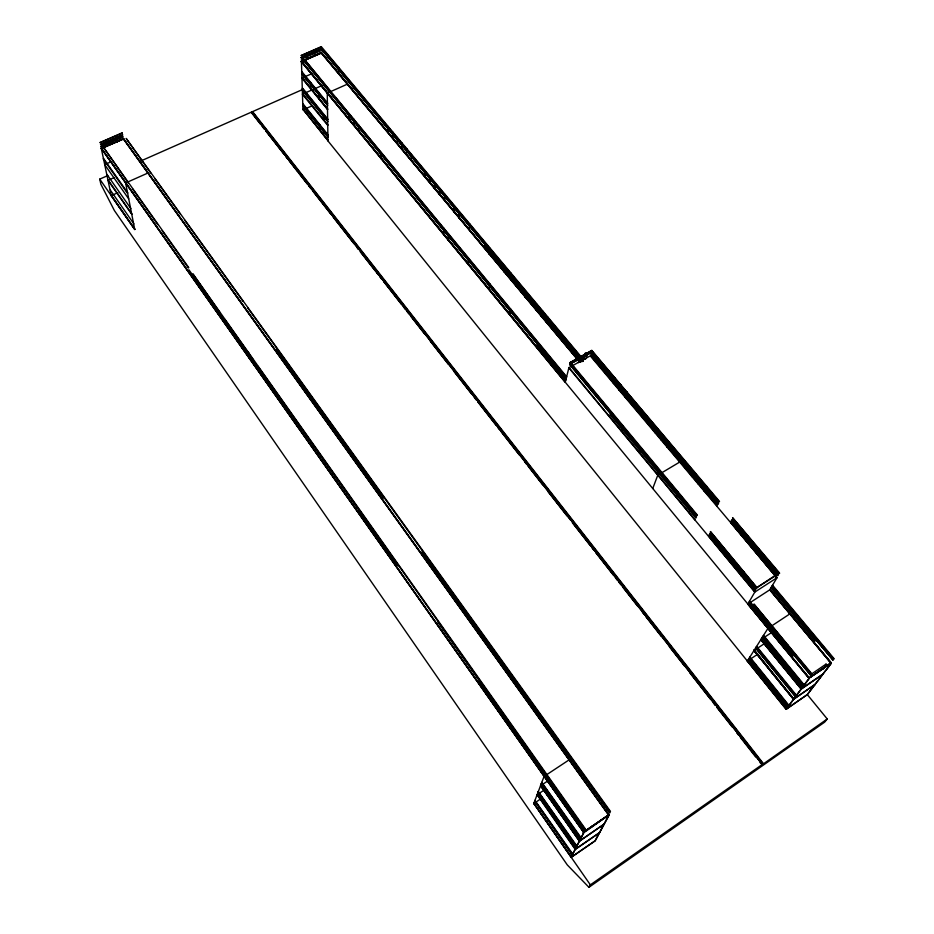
<?xml version="1.0" encoding="UTF-8"?>
<svg xmlns="http://www.w3.org/2000/svg" width="934" height="934" viewBox="0 0 934 934"><rect width="100%" height="100%" fill="white"/><g stroke="black" fill="none" stroke-linecap="round" stroke-linejoin="round"><path stroke-width="1.4" d="M349.141 120.031L349.246 113.75L349.549 119.844M351.744 89.407L351.744 88.847M354.033 125.296L354.079 119.272M358.539 130.76L358.609 124.759M380.99 158.722L381.247 152.534L381.399 158.523M387.89 132.394L388.112 126.405M392.49 137.893L392.735 131.928M397.113 143.427L397.382 137.461M401.748 148.973L402.04 143.03M406.407 154.554L406.734 148.623M411.1 160.169L411.439 154.25M834.249 658.867L772.616 585.303M830.758 662.813C832.579 663.128 824.722 665.685 824.092 667.378M823.379 668.604L808.692 678.353L822.982 668.137L823.461 668.697M826.018 664.121L826.415 664.599L826.018 664.121L811.856 673.799L753.936 604.053L811.401 674.103M347.331 84.177L327.262 93.108L327.962 140.917L786.241 709.256L809.148 678.493L808.681 677.921M424.888 177.355L425.367 171.214L425.297 177.156M429.663 183.064L430.177 176.946L430.072 182.877M785.307 649.539L787.701 644.962L788.086 645.429M778.524 641.296L780.871 636.684L781.256 637.151M434.462 188.82L434.999 182.714L434.87 188.621M774.461 628.921L774.076 628.454L771.788 633.1M779.493 573.313L779.108 572.857L779.493 573.313L756.727 587.696L710.377 531.528L757.147 587.778M439.284 194.587L439.856 188.505L439.692 194.389M753.901 669.223L756.342 665.452M759.307 549.402L758.933 548.958L756.75 554.037M756.727 587.696L779.108 572.857M753.843 650.344L793.655 699.309L814.985 684.494M444.549 200.191L445.074 194.389M747.212 660.922L786.101 709.233M443.522 233.979L444.047 228.258M741.211 576.15L743.312 571.141L743.697 571.596M448.051 240.19L448.67 234.212L448.472 239.991M453.912 212.088L454.554 206.04L454.321 211.89M737.066 530.64L739.471 525.9M734.591 568.164L736.646 563.132L737.019 563.576M779.084 573.231L732.571 517.716L779.528 572.939M458.827 217.984L459.505 211.948L459.236 217.785M719.098 501.756L591.677 350.437L719.542 501.488M704.166 491.167L706.734 486.334L704.516 491.588M469.16 229.647L469.825 223.927M696.951 515.381L569.973 362.672L591.677 350.437M698.212 484.104L700.348 479.154M468.086 264.544L468.821 258.625L468.506 264.322M694.044 471.682L691.557 476.573L693.682 471.261M690.962 507.769L688.848 512.603M687.763 464.256L685.719 469.253M675.901 496.981L678.317 492.171L676.263 497.413M666.888 446.884L669.199 441.875L667.238 447.293M663.023 434.94L661.144 440.066M488.879 253.955L489.72 248.024L489.288 253.744M655.084 432.862L656.917 427.714M488.961 289.166L489.743 283.621M592.249 825.971L592.705 826.613M641.086 447.795L639.323 452.873M608.513 814.857L583.26 832.521L583.762 832.171L101.246 148.004L123.533 138.407L123.428 139.049M584.882 829.334L585.385 828.983L584.882 829.334L257.667 366.046M624.951 397.067L626.971 391.86L625.29 397.464M621.32 431.158L622.955 425.997M504.255 272.354L505.177 266.482L504.664 272.144M619.09 390.108L621.075 384.878L619.429 390.505M613.264 383.185L615.202 377.92L613.591 383.582M509.836 278.344L510.735 272.763M509.836 314.524L510.746 309.061M569.973 362.672L592.051 350.507M525.118 297.339L526.157 291.525L525.527 297.117M573.721 355.154L575.379 349.9L574.036 355.527M552.858 367.155L554.037 361.867M535.707 310.018L536.817 304.251L536.128 309.796M546.472 322.534L547.954 317.175L546.775 322.895M541.043 316.404L542.549 310.73L541.405 316.474M542.035 351.453L542.339 349.993M542.374 351.674L542.677 350.215M579.302 361.773L321.354 53.028L301.378 61.667L565.233 382.251L568.969 367.482L695.059 520.016M578.508 362.649C579.384 348.51 583.096 359.8 580.026 362.275M580.037 361.727L579.675 360.781M580.142 361.668L579.29 360.524M583.131 360.711C583.108 355.515 585.56 360.629 584.019 357.92M584.229 359.497C584.112 348.359 589.366 352.83 585.653 358.983M590.592 355.55L717.3 506.006M335.773 97.778L566.308 377.114M252.869 359.251L224.627 319.265M331.36 92.419L305.348 60.57L566.74 376.881M319.977 130.351L319.848 124.701M323.479 120.147L323.444 114.135L323.864 119.972M248.561 352.27L249.109 357.652M338.762 73.599L338.727 67.47M318.903 98.957L318.856 92.77L319.3 98.782M637.478 408.964L637.945 407.528M638.237 408.076L638.774 406.418M247.732 307.905L609.984 811.774M310.8 88.38L310.637 82.402M325.301 52.094L583.073 359.835M243.085 301.437L184.734 220.272M321.074 46.723L300.981 55.62L321.319 47.015M220.004 312.727L192.894 273.895L585.198 828.715M307.053 59.239L306.947 52.841L307.449 59.064M188.329 267.883L162.096 230.733M180.402 214.26L154.892 178.768M658.412 472.908L658.867 471.682M652.749 488.494L657.793 475.149L679.683 462.085M157.799 224.65L132.476 188.796M134.916 229.309L111.181 195.136M131.963 214.19L107.924 179.748M150.713 172.953L126.172 138.419L610.486 811.424M128.332 182.924L104.001 148.062L188.796 267.661M123.627 138.921L101.339 148.599M116.762 141.898L115.676 135.605L117.205 141.711M122.144 132.815L99.88 142.645L122.366 133.13M572.577 854.47L571.281 857.319L595.145 840.88L608.921 815.522L123.253 138.792L101.222 148.354L583.82 832.696M708.556 536.023L754.649 591.596M583.622 832.007L609.096 814.728L583.61 832.089L101.222 148.051L111.251 195.72L134.753 229.554L125.611 182.959L147.841 173.059M583.703 832.614L581.065 838.043L583.773 832.719L608.898 814.973L123.346 138.454L123.37 139.038M576.757 846.251L580.913 838.102L571.118 857.284L595.168 840.717L608.898 814.973L123.276 138.442M807.35 694.581L786.089 709.221L809.066 678.399L747.842 604.088L754.789 592.109L777.018 577.702L590.265 355.866L568.736 367.751L754.789 592.109M747.924 604.041L809.183 677.839M752.827 607.053L753.446 605.991M107.737 175.592L99.751 179.13L100.849 184.173L114.392 210.547L567.277 864.896L588.922 887.3L590.358 884.86L762.226 764.514L251.491 112.092L139.68 161.489M777.018 577.702L769.744 589.856L831.237 663.385L826.1 670.122L831.155 663.292L808.657 678.306L809.113 677.757M100.895 146.276L123.055 136.574L100.93 146.276M122.623 134.881L100.475 144.466L122.693 135.045M566.004 378.784L301.355 57.523L566.086 378.795M830.921 663.082L769.978 589.459L831.272 662.731L808.961 677.991M818.056 680.688L825.854 670.238L807.268 694.627L786.241 709.256M301.822 74.043L327.752 105.367L302.021 73.949M321.343 48.86L301.157 57.604L321.343 48.86L582.956 361.4M321.168 50.634L301.262 59.181M302.394 90.271L327.881 121.525L302.488 90.306M302.943 106.079L328.103 137.135L303.141 105.986M760.101 762.634L762.226 764.514M761.899 764.934L827.244 718.982L807.303 694.604L810.011 691.055M359.45 511.54L398.024 565.689L188.855 269.716M827.244 718.982L824.617 722.169L588.922 887.3M253.161 360.968L287.228 409.232M276.429 349.199L383.676 497.985L276.534 349.059M484.326 245.455L581.672 361.762M565.876 380.091L536.746 345.031M696.355 516.899L569.658 364.388L696.577 516.759M591.269 352.48L718.678 503.157L591.456 352.515L569.682 364.237L591.479 352.351M590.883 353.963L718.059 504.488L591.094 353.846M609.622 812.907L422.005 551.784L609.879 812.732M609.949 414.544L695.842 518.207M437.941 622.219L584.626 829.987M479.305 681.318L584.474 830.303M709.712 533.384L756.213 588.957L709.793 533.372M731.217 520.892L777.788 575.753L731.299 520.892M541.79 782.447L581.275 837.95M541.276 783.556L580.493 839.187L541.381 783.521M755.291 590.323L709.093 534.668L755.361 590.311M538.323 791.588L577.037 846.274M778.302 574.655L731.871 519.584L778.372 574.644M576.348 847.231L537.832 792.662L576.196 847.348M810.759 675.375L749.442 601.239L810.864 675.305M748.834 602.407L793.024 656.03M534.972 800.45L572.939 854.33M771.496 586.949L833.128 660.268L771.636 586.821M534.727 801.325L572.332 855.357M770.924 588.023L815.102 641.144M762.436 636.988L803.193 686.338L762.518 636.976M761.957 637.957L802.259 687.517M755.548 647.962L795.488 696.682L755.618 647.951M748.846 658.622L788.016 706.711L748.928 658.61M748.274 659.649L787.152 707.82M762.436 764.526L717.184 707.365M579.337 841.125L604.193 824.08M823.006 674.009L801.127 689.012L760.79 639.673L771.671 632.481M548.048 780.766L540.506 785.763L579.442 841.23L604.111 824.138M575.169 849.333L599.616 832.533M815.067 684.447L793.491 699.262L753.843 650.414M599.593 832.696L575.262 849.438L536.968 794.624M824.477 667.553L830.991 663.023L769.814 589.798L747.842 604.088M541.066 798.675L533.758 803.544L544.078 776.423L569.016 759.926M757.824 654.127L747.317 661.132L767.923 628.407L789.884 613.883M537.284 794.437L575.461 849.099M537.085 794.787L544.499 789.849M753.96 650.554L764.677 643.456M251.982 112.5L264.287 128.799M748.146 603.644L809.136 677.874M584.661 359.181L583.808 358.037M328.184 140.298L303.118 109.348L328.126 140.836M327.892 124.806L302.639 93.598M327.659 108.869L302.009 77.487L327.671 109.406M128.682 198.849L104.643 164.547L111.064 161.815M111.204 195.673L117.824 192.708M311.909 105.939L302.943 109.873L301.425 61.119L565.42 381.737L301.343 61.154M331.582 97.872L331.663 98.385M260.539 124.28L251.55 112.804L252.589 111.613L303.153 89.267M114.298 177.565L107.959 180.309L131.869 214.4M321.821 85.648L302.382 94.171L327.741 125.401M312.341 73.506L301.822 78.047L327.507 109.476M301.203 61.247L321.343 52.467L580.294 362.334L321.284 52.456L321.284 53.063M101.269 148.424L123.381 138.991M301.227 61.807L321.354 53.028M251.841 112.092L251.97 112.068A2.195 1.366 -38.5 0 1 252.028 112.419M579.629 361.855L321.144 52.841L301.238 61.492L809.148 678.493M321.401 46.782L583.505 359.602M772.173 585.583L833.607 658.925M321.144 48.942L582.746 361.516M570.405 362.427L697.394 515.113M823.017 674.173L801.255 689.094L760.836 639.638M817.81 680.804L810.163 690.856M323.631 87.854L326.363 91.158M302.056 71.93L327.822 103.37M763.615 635.424L804.244 685.007M301.659 72.105L327.414 103.546M763.171 635.715L803.8 685.311M801.465 688.615L761.023 639.3L801.384 688.673M302.616 88.216L328.044 119.459M756.68 646.456L796.515 695.386M302.231 88.391L327.659 119.634M756.248 646.737L796.072 695.678M753.995 650.531L793.62 699.344M303.165 104.071L328.266 135.115M749.955 657.151L789.008 705.462M302.779 104.246L327.881 135.29M749.535 657.443L788.576 705.754M328.196 140.812L303.188 109.313M747.527 660.782L786.405 708.836M252.589 111.613L763.452 763.662M252.647 112.314L763.136 764.07M687.459 667.798L252.203 112.407A2.183 1.366 -38.7 0 1 252.11 112.033M689.257 670.075L762.95 764.199M266.097 131.04L280.469 149.463M282.266 151.705L297.537 171.272M299.347 173.526L358.644 249.343M360.442 251.585L374.814 270.008M376.624 272.249L476.352 399.729M478.161 401.982L570.697 520.273M572.519 522.526L715.362 705.112M262.337 126.58L264.124 128.869M265.921 131.169L283.901 154.133M285.699 156.433L287.485 158.722M289.283 161.022L307.263 183.986M309.049 186.275L310.847 188.575M312.645 190.875L330.624 213.839M333.31 217.283L353.974 243.681M356.671 247.125L358.469 249.425M360.267 251.725L378.235 274.689M380.033 276.978L381.831 279.278M383.629 281.578L401.597 304.531M403.395 306.831L405.193 309.131M406.99 311.419L408.788 313.719M410.586 316.019L424.958 334.384M430.352 341.272L448.32 364.237M453.714 371.125L471.682 394.09M474.379 397.534L476.177 399.834M477.974 402.122L495.942 425.087M497.74 427.387L499.538 429.675M501.336 431.975L519.304 454.94M524.698 461.828L526.496 464.128M528.294 466.416L542.666 484.793M548.06 491.681L566.926 515.79M572.32 522.678L590.288 545.643M592.086 547.931L593.884 550.231M595.682 552.531L613.65 575.496M615.448 577.784L617.246 580.084M619.044 582.384L620.841 584.672M622.639 586.972L637.91 606.493M642.405 612.237L644.203 614.525M645.989 616.825L661.272 636.346M669.351 646.678L684.634 666.187M690.028 673.087L710.692 699.484M713.378 702.928L715.175 705.228M716.973 707.528L732.256 727.037M736.739 732.781L738.537 735.081M740.335 737.381L755.618 756.89M103.651 158.593L127.818 192.953M103.219 158.78L127.374 193.151M541.58 782.517L580.703 838.195M579.652 840.892L540.611 785.459L579.512 841.172M107.013 174.495L130.877 208.609M576.675 846.414L572.659 854.306M538.112 791.658L576.476 846.508M110.282 190.011L133.866 223.88M534.762 800.52L572.379 854.552M533.874 803.252L571.363 857.097M99.751 179.13L134.835 229.519M590.358 884.86L533.734 803.322L571.153 857.284M101.304 148.016L101.397 148.611M108.613 141.127L108.916 142.61M108.169 141.326L108.472 142.809M251.491 112.092L251.55 112.804M314.396 51.779L314.443 53.647M313.952 50.179L314.034 53.647M321.343 52.467L321.343 53.075M730.645 522.258L776.644 577.597L730.645 522.258M754.263 650.146L793.748 698.936L754.263 650.146"/></g></svg>
